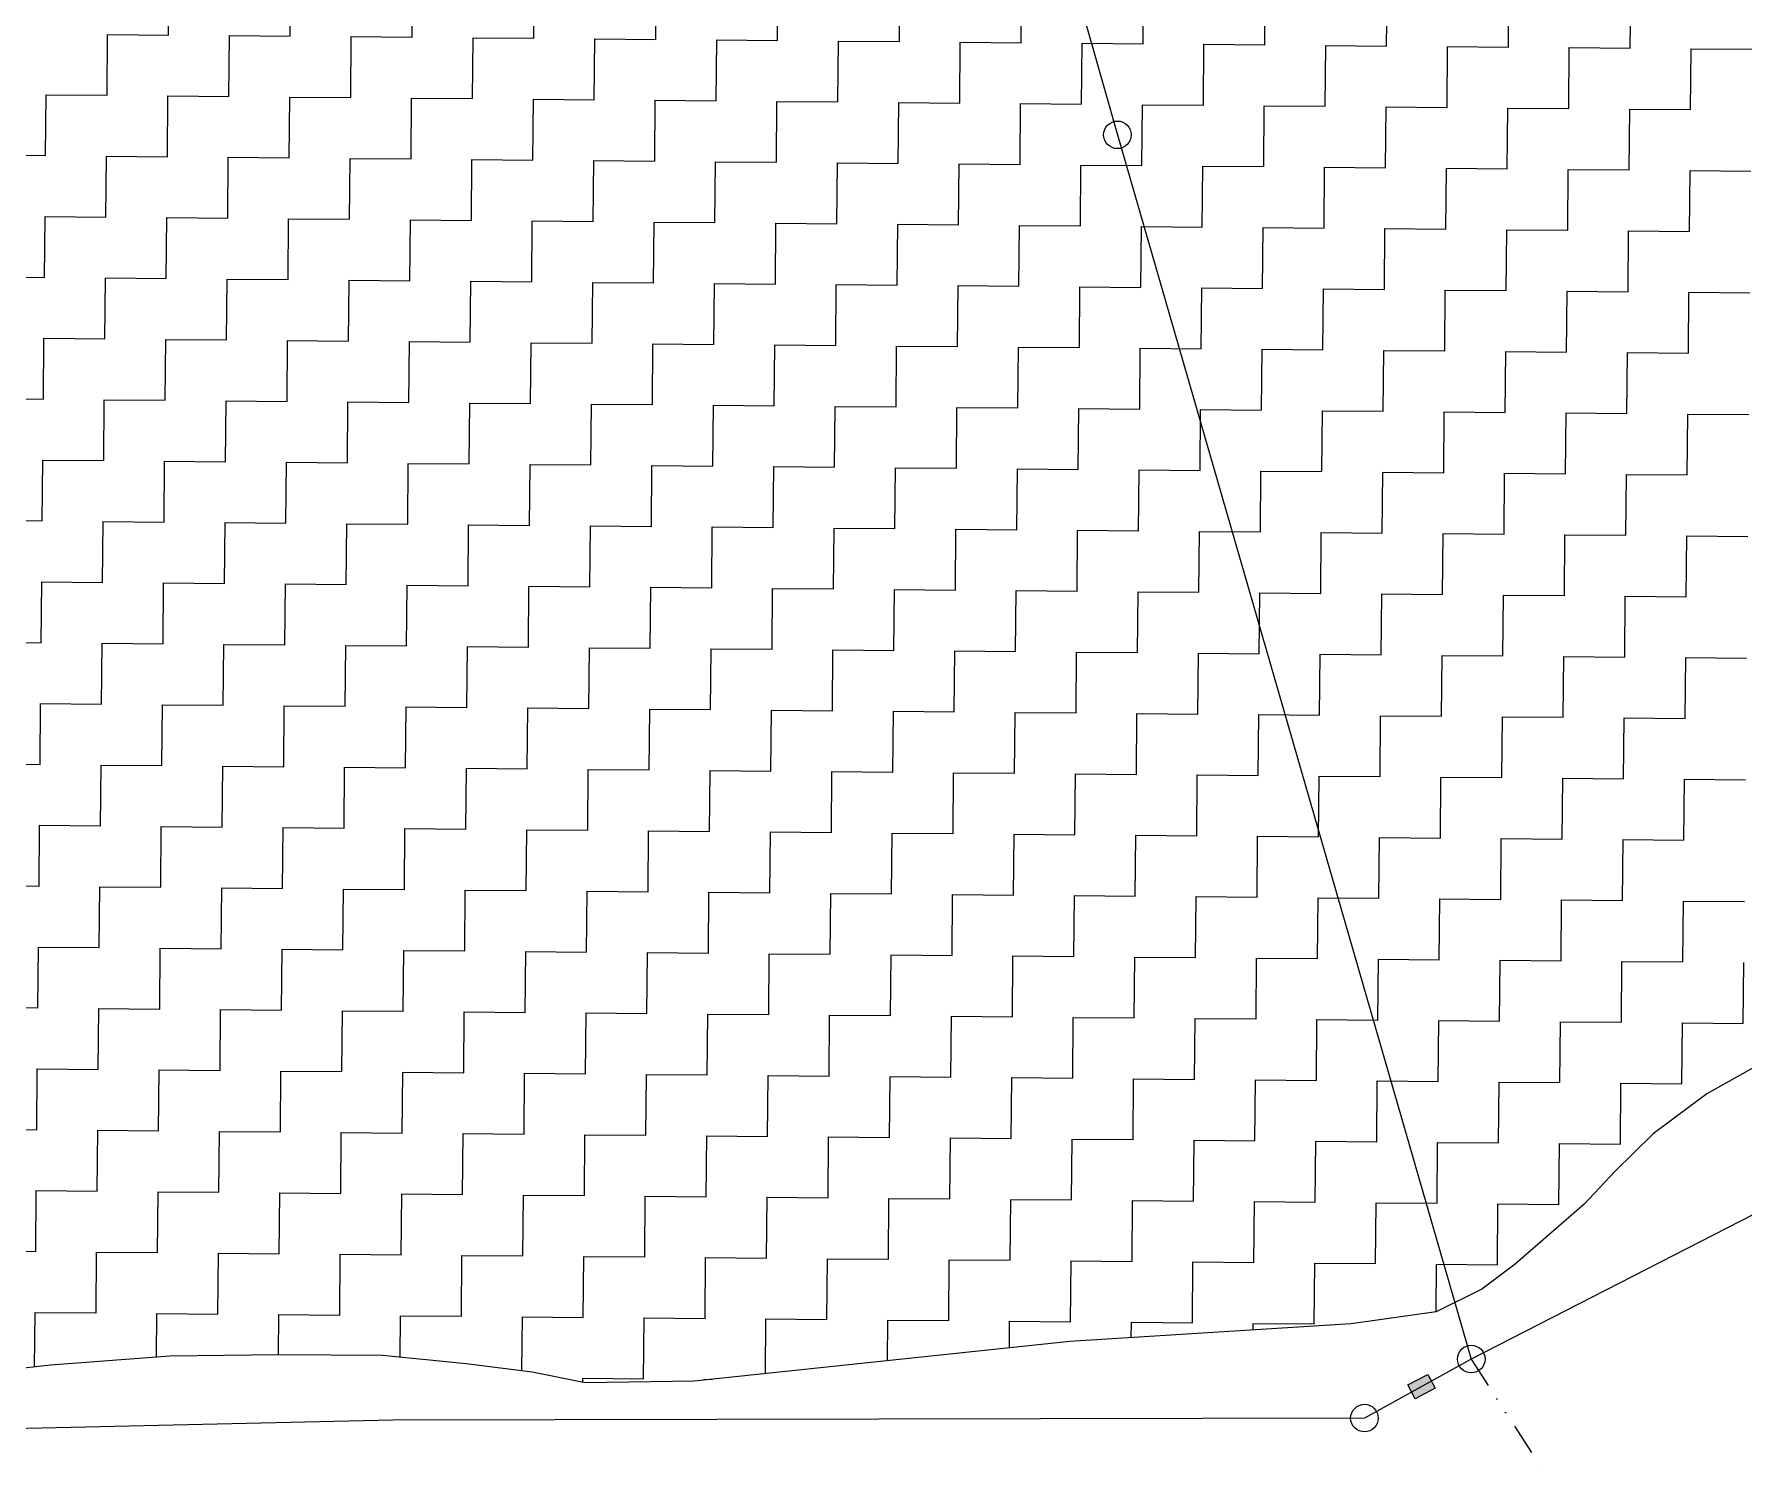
# Model space of a CAD drawing. Header units: metres. Extents: x 286188 to 288650, y 2015524 to 2018848.
# Drawn here: x 287614.8 to 287886.9, y 2015553.8 to 2015781.7 of the extents above; entities that cross this region are included whole.
import ezdxf

# ---------------------------------------------------------------- set-up
doc = ezdxf.new("R2010")
doc.units = ezdxf.units.M
doc.header["$MEASUREMENT"] = 0
doc.linetypes.add('DIVIDE', pattern=[1.25, 0.5, -0.25, 0, -0.25, 0, -0.25])
for name, color, linetype in [('POLY_HATCH', 12, 'Continuous'), ('POLY_PARCEL', 6, 'Continuous'), ('V_BOUND_LINE', 7, 'Continuous'), ('V_DIVIDE_LINE', 7, 'DIVIDE')]:
    doc.layers.add(name, color=color, linetype=linetype)

msp = doc.modelspace()

# ---------------------------------------------------------------- hatches: boundary and pattern name
msp.add_hatch(color=256).paths.add_polyline_path([(287837.77, 2015566.11), (287836.61, 2015568.32), (287833.42, 2015566.65), (287834.58, 2015564.44)])

# ---------------------------------------------------------------- linework, layer by layer
msp.add_lwpolyline([(287833.42, 2015566.65), (287836.61, 2015568.32), (287837.77, 2015566.11), (287834.58, 2015564.44)], close=True)
for centre in [(287787.2, 2015765.72), (287843.52, 2015570.76), (287826.52, 2015561.36)]:
    msp.add_circle(centre, 2.2)
at = {"layer": 'POLY_HATCH', "linetype": 'Continuous'}
for p, q in [((287636.15, 2015781.61), (287636.24, 2015791.31)), ((287655.54, 2015781.44), (287655.63, 2015791.13)), ((287674.93, 2015781.26), (287675.02, 2015790.96)), ((287694.32, 2015781.09), (287694.41, 2015790.78)), ((287713.71, 2015780.91), (287713.8, 2015790.61)), ((287733.1, 2015780.74), (287733.19, 2015790.43)), ((287752.49, 2015780.56), (287752.58, 2015790.26)), ((287771.88, 2015780.39), (287771.97, 2015790.08)), ((287791.27, 2015780.21), (287791.36, 2015789.91)), ((287810.66, 2015780.04), (287810.75, 2015789.73)), ((287830.05, 2015779.86), (287830.14, 2015789.56)), ((287849.44, 2015779.69), (287849.53, 2015789.38)), ((287868.83, 2015779.51), (287868.92, 2015789.21)), ((287626.37, 2015772.01), (287626.46, 2015781.7)), ((287626.46, 2015781.7), (287636.15, 2015781.61)), ((287645.76, 2015771.83), (287645.85, 2015781.53)), ((287645.85, 2015781.53), (287655.54, 2015781.44)), ((287665.15, 2015771.66), (287665.24, 2015781.35)), ((287665.24, 2015781.35), (287674.93, 2015781.26)), ((287684.54, 2015771.48), (287684.63, 2015781.18)), ((287684.63, 2015781.18), (287694.32, 2015781.09)), ((287703.93, 2015771.31), (287704.02, 2015781)), ((287704.02, 2015781), (287713.71, 2015780.91)), ((287723.32, 2015771.13), (287723.41, 2015780.83)), ((287723.41, 2015780.83), (287733.1, 2015780.74)), ((287742.71, 2015770.96), (287742.8, 2015780.65)), ((287742.8, 2015780.65), (287752.49, 2015780.56)), ((287762.1, 2015770.78), (287762.18, 2015780.48)), ((287762.18, 2015780.48), (287771.88, 2015780.39)), ((287781.49, 2015770.61), (287781.57, 2015780.3)), ((287781.57, 2015780.3), (287791.27, 2015780.21)), ((287800.88, 2015770.43), (287800.96, 2015780.13)), ((287800.96, 2015780.13), (287810.66, 2015780.04)), ((287820.27, 2015770.26), (287820.35, 2015779.95)), ((287820.35, 2015779.95), (287830.05, 2015779.86)), ((287839.66, 2015770.08), (287839.74, 2015779.78)), ((287839.74, 2015779.78), (287849.44, 2015779.69)), ((287859.05, 2015769.91), (287859.13, 2015779.6)), ((287859.13, 2015779.6), (287868.83, 2015779.51)), ((287878.44, 2015769.73), (287878.52, 2015779.43)), ((287878.52, 2015779.43), (287888.22, 2015779.34)), ((287616.59, 2015762.4), (287616.67, 2015772.1)), ((287616.67, 2015772.1), (287626.37, 2015772.01)), ((287635.98, 2015762.23), (287636.06, 2015771.92)), ((287636.06, 2015771.92), (287645.76, 2015771.83)), ((287655.37, 2015762.05), (287655.45, 2015771.74)), ((287655.45, 2015771.74), (287665.15, 2015771.66)), ((287674.76, 2015761.87), (287674.84, 2015771.57)), ((287674.84, 2015771.57), (287684.54, 2015771.48)), ((287694.15, 2015761.7), (287694.23, 2015771.39)), ((287694.23, 2015771.39), (287703.93, 2015771.31)), ((287713.54, 2015761.52), (287713.62, 2015771.22)), ((287713.62, 2015771.22), (287723.32, 2015771.13)), ((287732.93, 2015761.35), (287733.01, 2015771.04)), ((287733.01, 2015771.04), (287742.71, 2015770.96)), ((287752.31, 2015761.17), (287752.4, 2015770.87)), ((287752.4, 2015770.87), (287762.1, 2015770.78)), ((287771.7, 2015761), (287771.79, 2015770.69)), ((287771.79, 2015770.69), (287781.49, 2015770.61)), ((287791.09, 2015760.82), (287791.18, 2015770.52)), ((287791.18, 2015770.52), (287800.88, 2015770.43)), ((287810.48, 2015760.65), (287810.57, 2015770.34)), ((287810.57, 2015770.34), (287820.27, 2015770.26)), ((287829.87, 2015760.47), (287829.96, 2015770.17)), ((287829.96, 2015770.17), (287839.66, 2015770.08)), ((287849.26, 2015760.3), (287849.35, 2015769.99)), ((287849.35, 2015769.99), (287859.05, 2015769.91)), ((287868.65, 2015760.12), (287868.74, 2015769.82)), ((287868.74, 2015769.82), (287878.44, 2015769.73)), ((287606.89, 2015762.49), (287616.59, 2015762.4)), ((287626.19, 2015752.62), (287626.28, 2015762.31)), ((287626.28, 2015762.31), (287635.98, 2015762.23)), ((287645.58, 2015752.44), (287645.67, 2015762.14)), ((287645.67, 2015762.14), (287655.37, 2015762.05)), ((287664.97, 2015752.27), (287665.06, 2015761.96)), ((287665.06, 2015761.96), (287674.76, 2015761.87)), ((287684.36, 2015752.09), (287684.45, 2015761.79)), ((287684.45, 2015761.79), (287694.15, 2015761.7)), ((287703.75, 2015751.92), (287703.84, 2015761.61)), ((287703.84, 2015761.61), (287713.54, 2015761.52)), ((287723.14, 2015751.74), (287723.23, 2015761.44)), ((287723.23, 2015761.44), (287732.93, 2015761.35)), ((287742.53, 2015751.57), (287742.62, 2015761.26)), ((287742.62, 2015761.26), (287752.31, 2015761.17)), ((287761.92, 2015751.39), (287762.01, 2015761.09)), ((287762.01, 2015761.09), (287771.7, 2015761)), ((287781.31, 2015751.22), (287781.4, 2015760.91)), ((287781.4, 2015760.91), (287791.09, 2015760.82)), ((287800.7, 2015751.04), (287800.79, 2015760.74)), ((287800.79, 2015760.74), (287810.48, 2015760.65)), ((287820.09, 2015750.87), (287820.18, 2015760.56)), ((287820.18, 2015760.56), (287829.87, 2015760.47)), ((287839.48, 2015750.69), (287839.57, 2015760.39)), ((287839.57, 2015760.39), (287849.26, 2015760.3)), ((287858.87, 2015750.52), (287858.96, 2015760.21)), ((287858.96, 2015760.21), (287868.65, 2015760.12)), ((287878.26, 2015750.34), (287878.35, 2015760.04)), ((287878.35, 2015760.04), (287888.04, 2015759.95)), ((287616.41, 2015743.01), (287616.5, 2015752.71)), ((287616.5, 2015752.71), (287626.19, 2015752.62)), ((287635.8, 2015742.84), (287635.89, 2015752.53)), ((287635.89, 2015752.53), (287645.58, 2015752.44)), ((287655.19, 2015742.66), (287655.28, 2015752.36)), ((287655.28, 2015752.36), (287664.97, 2015752.27)), ((287674.58, 2015742.49), (287674.67, 2015752.18)), ((287674.67, 2015752.18), (287684.36, 2015752.09)), ((287693.97, 2015742.31), (287694.06, 2015752)), ((287694.06, 2015752), (287703.75, 2015751.92)), ((287713.36, 2015742.13), (287713.45, 2015751.83)), ((287713.45, 2015751.83), (287723.14, 2015751.74)), ((287732.75, 2015741.96), (287732.84, 2015751.65)), ((287732.84, 2015751.65), (287742.53, 2015751.57)), ((287752.14, 2015741.78), (287752.23, 2015751.48)), ((287752.23, 2015751.48), (287761.92, 2015751.39)), ((287771.53, 2015741.61), (287771.62, 2015751.3)), ((287771.62, 2015751.3), (287781.31, 2015751.22)), ((287790.92, 2015741.43), (287791.01, 2015751.13)), ((287791.01, 2015751.13), (287800.7, 2015751.04)), ((287810.31, 2015741.26), (287810.4, 2015750.95)), ((287810.4, 2015750.95), (287820.09, 2015750.87)), ((287829.7, 2015741.08), (287829.79, 2015750.78)), ((287829.79, 2015750.78), (287839.48, 2015750.69)), ((287849.09, 2015740.91), (287849.18, 2015750.6)), ((287849.18, 2015750.6), (287858.87, 2015750.52)), ((287868.48, 2015740.73), (287868.57, 2015750.43)), ((287868.57, 2015750.43), (287878.26, 2015750.34)), ((287606.72, 2015743.1), (287616.41, 2015743.01)), ((287626.02, 2015733.23), (287626.11, 2015742.92)), ((287626.11, 2015742.92), (287635.8, 2015742.84)), ((287645.41, 2015733.05), (287645.5, 2015742.75)), ((287645.5, 2015742.75), (287655.19, 2015742.66)), ((287664.8, 2015732.88), (287664.89, 2015742.57)), ((287664.89, 2015742.57), (287674.58, 2015742.49)), ((287684.19, 2015732.7), (287684.28, 2015742.4)), ((287684.28, 2015742.4), (287693.97, 2015742.31)), ((287703.58, 2015732.53), (287703.67, 2015742.22)), ((287703.67, 2015742.22), (287713.36, 2015742.13)), ((287722.97, 2015732.35), (287723.06, 2015742.05)), ((287723.06, 2015742.05), (287732.75, 2015741.96)), ((287742.36, 2015732.18), (287742.44, 2015741.87)), ((287742.44, 2015741.87), (287752.14, 2015741.78)), ((287761.75, 2015732), (287761.83, 2015741.7)), ((287761.83, 2015741.7), (287771.53, 2015741.61)), ((287781.14, 2015731.83), (287781.22, 2015741.52)), ((287781.22, 2015741.52), (287790.92, 2015741.43)), ((287800.53, 2015731.65), (287800.61, 2015741.35)), ((287800.61, 2015741.35), (287810.31, 2015741.26)), ((287819.92, 2015731.48), (287820, 2015741.17)), ((287820, 2015741.17), (287829.7, 2015741.08)), ((287839.31, 2015731.3), (287839.39, 2015741)), ((287839.39, 2015741), (287849.09, 2015740.91)), ((287858.7, 2015731.13), (287858.78, 2015740.82)), ((287858.78, 2015740.82), (287868.48, 2015740.73)), ((287878.09, 2015730.95), (287878.17, 2015740.65)), ((287878.17, 2015740.65), (287887.87, 2015740.56)), ((287616.24, 2015723.62), (287616.32, 2015733.32)), ((287616.32, 2015733.32), (287626.02, 2015733.23)), ((287635.63, 2015723.45), (287635.71, 2015733.14)), ((287635.71, 2015733.14), (287645.41, 2015733.05)), ((287655.02, 2015723.27), (287655.1, 2015732.97)), ((287655.1, 2015732.97), (287664.8, 2015732.88)), ((287674.41, 2015723.1), (287674.49, 2015732.79)), ((287674.49, 2015732.79), (287684.19, 2015732.7)), ((287693.8, 2015722.92), (287693.88, 2015732.62)), ((287693.88, 2015732.62), (287703.58, 2015732.53)), ((287713.19, 2015722.75), (287713.27, 2015732.44)), ((287713.27, 2015732.44), (287722.97, 2015732.35)), ((287732.57, 2015722.57), (287732.66, 2015732.26)), ((287732.66, 2015732.26), (287742.36, 2015732.18)), ((287751.96, 2015722.4), (287752.05, 2015732.09)), ((287752.05, 2015732.09), (287761.75, 2015732)), ((287771.35, 2015722.22), (287771.44, 2015731.91)), ((287771.44, 2015731.91), (287781.14, 2015731.83)), ((287790.74, 2015722.04), (287790.83, 2015731.74)), ((287790.83, 2015731.74), (287800.53, 2015731.65)), ((287810.13, 2015721.87), (287810.22, 2015731.56)), ((287810.22, 2015731.56), (287819.92, 2015731.48)), ((287829.52, 2015721.69), (287829.61, 2015731.39)), ((287829.61, 2015731.39), (287839.31, 2015731.3)), ((287848.91, 2015721.52), (287849, 2015731.21)), ((287849, 2015731.21), (287858.7, 2015731.13)), ((287868.3, 2015721.34), (287868.39, 2015731.04)), ((287868.39, 2015731.04), (287878.09, 2015730.95)), ((287606.54, 2015723.71), (287616.24, 2015723.62)), ((287625.84, 2015713.84), (287625.93, 2015723.53)), ((287625.93, 2015723.53), (287635.63, 2015723.45)), ((287645.23, 2015713.66), (287645.32, 2015723.36)), ((287645.32, 2015723.36), (287655.02, 2015723.27)), ((287664.62, 2015713.49), (287664.71, 2015723.18)), ((287664.71, 2015723.18), (287674.41, 2015723.1)), ((287684.01, 2015713.31), (287684.1, 2015723.01)), ((287684.1, 2015723.01), (287693.8, 2015722.92)), ((287703.4, 2015713.14), (287703.49, 2015722.83)), ((287703.49, 2015722.83), (287713.19, 2015722.75)), ((287722.79, 2015712.96), (287722.88, 2015722.66)), ((287722.88, 2015722.66), (287732.57, 2015722.57)), ((287742.18, 2015712.79), (287742.27, 2015722.48)), ((287742.27, 2015722.48), (287751.96, 2015722.4)), ((287761.57, 2015712.61), (287761.66, 2015722.31)), ((287761.66, 2015722.31), (287771.35, 2015722.22)), ((287780.96, 2015712.44), (287781.05, 2015722.13)), ((287781.05, 2015722.13), (287790.74, 2015722.04)), ((287800.35, 2015712.26), (287800.44, 2015721.96)), ((287800.44, 2015721.96), (287810.13, 2015721.87)), ((287819.74, 2015712.09), (287819.83, 2015721.78)), ((287819.83, 2015721.78), (287829.52, 2015721.69)), ((287839.13, 2015711.91), (287839.22, 2015721.61)), ((287839.22, 2015721.61), (287848.91, 2015721.52)), ((287858.52, 2015711.74), (287858.61, 2015721.43)), ((287858.61, 2015721.43), (287868.3, 2015721.34)), ((287877.91, 2015711.56), (287878, 2015721.26)), ((287878, 2015721.26), (287887.69, 2015721.17)), ((287616.06, 2015704.23), (287616.15, 2015713.93)), ((287616.15, 2015713.93), (287625.84, 2015713.84)), ((287635.45, 2015704.06), (287635.54, 2015713.75)), ((287635.54, 2015713.75), (287645.23, 2015713.66)), ((287654.84, 2015703.88), (287654.93, 2015713.58)), ((287654.93, 2015713.58), (287664.62, 2015713.49)), ((287674.23, 2015703.71), (287674.32, 2015713.4)), ((287674.32, 2015713.4), (287684.01, 2015713.31)), ((287693.62, 2015703.53), (287693.71, 2015713.23)), ((287693.71, 2015713.23), (287703.4, 2015713.14)), ((287713.01, 2015703.36), (287713.1, 2015713.05)), ((287713.1, 2015713.05), (287722.79, 2015712.96)), ((287732.4, 2015703.18), (287732.49, 2015712.88)), ((287732.49, 2015712.88), (287742.18, 2015712.79)), ((287751.79, 2015703.01), (287751.88, 2015712.7)), ((287751.88, 2015712.7), (287761.57, 2015712.61)), ((287771.18, 2015702.83), (287771.27, 2015712.53)), ((287771.27, 2015712.53), (287780.96, 2015712.44)), ((287790.57, 2015702.66), (287790.66, 2015712.35)), ((287790.66, 2015712.35), (287800.35, 2015712.26)), ((287809.96, 2015702.48), (287810.05, 2015712.17)), ((287810.05, 2015712.17), (287819.74, 2015712.09)), ((287829.35, 2015702.3), (287829.44, 2015712)), ((287829.44, 2015712), (287839.13, 2015711.91)), ((287848.74, 2015702.13), (287848.83, 2015711.82)), ((287848.83, 2015711.82), (287858.52, 2015711.74)), ((287868.13, 2015701.95), (287868.22, 2015711.65)), ((287868.22, 2015711.65), (287877.91, 2015711.56)), ((287606.37, 2015704.32), (287616.06, 2015704.23)), ((287625.67, 2015694.45), (287625.76, 2015704.14)), ((287625.76, 2015704.14), (287635.45, 2015704.06)), ((287645.06, 2015694.27), (287645.15, 2015703.97)), ((287645.15, 2015703.97), (287654.84, 2015703.88)), ((287664.45, 2015694.1), (287664.54, 2015703.79)), ((287664.54, 2015703.79), (287674.23, 2015703.71)), ((287683.84, 2015693.92), (287683.93, 2015703.62)), ((287683.93, 2015703.62), (287693.62, 2015703.53)), ((287703.23, 2015693.75), (287703.32, 2015703.44)), ((287703.32, 2015703.44), (287713.01, 2015703.36)), ((287722.62, 2015693.57), (287722.7, 2015703.27)), ((287722.7, 2015703.27), (287732.4, 2015703.18)), ((287742.01, 2015693.4), (287742.09, 2015703.09)), ((287742.09, 2015703.09), (287751.79, 2015703.01)), ((287761.4, 2015693.22), (287761.48, 2015702.92)), ((287761.48, 2015702.92), (287771.18, 2015702.83)), ((287780.79, 2015693.05), (287780.87, 2015702.74)), ((287780.87, 2015702.74), (287790.57, 2015702.66)), ((287800.18, 2015692.87), (287800.26, 2015702.57)), ((287800.26, 2015702.57), (287809.96, 2015702.48)), ((287819.57, 2015692.7), (287819.65, 2015702.39)), ((287819.65, 2015702.39), (287829.35, 2015702.3)), ((287838.96, 2015692.52), (287839.04, 2015702.22)), ((287839.04, 2015702.22), (287848.74, 2015702.13)), ((287858.35, 2015692.35), (287858.43, 2015702.04)), ((287858.43, 2015702.04), (287868.13, 2015701.95)), ((287877.73, 2015692.17), (287877.82, 2015701.87)), ((287877.82, 2015701.87), (287887.52, 2015701.78)), ((287615.89, 2015684.84), (287615.97, 2015694.54)), ((287615.97, 2015694.54), (287625.67, 2015694.45)), ((287635.28, 2015684.67), (287635.36, 2015694.36)), ((287635.36, 2015694.36), (287645.06, 2015694.27)), ((287654.67, 2015684.49), (287654.75, 2015694.19)), ((287654.75, 2015694.19), (287664.45, 2015694.1)), ((287674.06, 2015684.32), (287674.14, 2015694.01)), ((287674.14, 2015694.01), (287683.84, 2015693.92)), ((287693.45, 2015684.14), (287693.53, 2015693.84)), ((287693.53, 2015693.84), (287703.23, 2015693.75)), ((287712.83, 2015683.97), (287712.92, 2015693.66)), ((287712.92, 2015693.66), (287722.62, 2015693.57)), ((287732.22, 2015683.79), (287732.31, 2015693.49)), ((287732.31, 2015693.49), (287742.01, 2015693.4)), ((287751.61, 2015683.62), (287751.7, 2015693.31)), ((287751.7, 2015693.31), (287761.4, 2015693.22)), ((287771, 2015683.44), (287771.09, 2015693.14)), ((287771.09, 2015693.14), (287780.79, 2015693.05)), ((287790.39, 2015683.27), (287790.48, 2015692.96)), ((287790.48, 2015692.96), (287800.18, 2015692.87)), ((287809.78, 2015683.09), (287809.87, 2015692.79)), ((287809.87, 2015692.79), (287819.57, 2015692.7)), ((287829.17, 2015682.92), (287829.26, 2015692.61)), ((287829.26, 2015692.61), (287838.96, 2015692.52)), ((287848.56, 2015682.74), (287848.65, 2015692.43)), ((287848.65, 2015692.43), (287858.35, 2015692.35)), ((287867.95, 2015682.56), (287868.04, 2015692.26)), ((287868.04, 2015692.26), (287877.73, 2015692.17)), ((287606.19, 2015684.93), (287615.89, 2015684.84)), ((287625.49, 2015675.06), (287625.58, 2015684.75)), ((287625.58, 2015684.75), (287635.28, 2015684.67)), ((287644.88, 2015674.88), (287644.97, 2015684.58)), ((287644.97, 2015684.58), (287654.67, 2015684.49)), ((287664.27, 2015674.71), (287664.36, 2015684.4)), ((287664.36, 2015684.4), (287674.06, 2015684.32)), ((287683.66, 2015674.53), (287683.75, 2015684.23)), ((287683.75, 2015684.23), (287693.45, 2015684.14)), ((287703.05, 2015674.36), (287703.14, 2015684.05)), ((287703.14, 2015684.05), (287712.83, 2015683.97)), ((287722.44, 2015674.18), (287722.53, 2015683.88)), ((287722.53, 2015683.88), (287732.22, 2015683.79)), ((287741.83, 2015674.01), (287741.92, 2015683.7)), ((287741.92, 2015683.7), (287751.61, 2015683.62)), ((287761.22, 2015673.83), (287761.31, 2015683.53)), ((287761.31, 2015683.53), (287771, 2015683.44)), ((287780.61, 2015673.66), (287780.7, 2015683.35)), ((287780.7, 2015683.35), (287790.39, 2015683.27)), ((287800, 2015673.48), (287800.09, 2015683.18)), ((287800.09, 2015683.18), (287809.78, 2015683.09)), ((287819.39, 2015673.31), (287819.48, 2015683)), ((287819.48, 2015683), (287829.17, 2015682.92)), ((287838.78, 2015673.13), (287838.87, 2015682.83)), ((287838.87, 2015682.83), (287848.56, 2015682.74)), ((287858.17, 2015672.96), (287858.26, 2015682.65)), ((287858.26, 2015682.65), (287867.95, 2015682.56)), ((287877.56, 2015672.78), (287877.65, 2015682.48)), ((287877.65, 2015682.48), (287887.34, 2015682.39)), ((287615.71, 2015665.45), (287615.8, 2015675.15)), ((287615.8, 2015675.15), (287625.49, 2015675.06)), ((287635.1, 2015665.28), (287635.19, 2015674.97)), ((287635.19, 2015674.97), (287644.88, 2015674.88)), ((287654.49, 2015665.1), (287654.58, 2015674.8)), ((287654.58, 2015674.8), (287664.27, 2015674.71)), ((287673.88, 2015664.93), (287673.97, 2015674.62)), ((287673.97, 2015674.62), (287683.66, 2015674.53)), ((287693.27, 2015664.75), (287693.36, 2015674.45)), ((287693.36, 2015674.45), (287703.05, 2015674.36)), ((287712.66, 2015664.58), (287712.75, 2015674.27)), ((287712.75, 2015674.27), (287722.44, 2015674.18)), ((287732.05, 2015664.4), (287732.14, 2015674.1)), ((287732.14, 2015674.1), (287741.83, 2015674.01)), ((287751.44, 2015664.23), (287751.53, 2015673.92)), ((287751.53, 2015673.92), (287761.22, 2015673.83)), ((287770.83, 2015664.05), (287770.92, 2015673.75)), ((287770.92, 2015673.75), (287780.61, 2015673.66)), ((287790.22, 2015663.88), (287790.31, 2015673.57)), ((287790.31, 2015673.57), (287800, 2015673.48)), ((287809.61, 2015663.7), (287809.7, 2015673.4)), ((287809.7, 2015673.4), (287819.39, 2015673.31)), ((287829, 2015663.53), (287829.09, 2015673.22)), ((287829.09, 2015673.22), (287838.78, 2015673.13)), ((287848.39, 2015663.35), (287848.48, 2015673.05)), ((287848.48, 2015673.05), (287858.17, 2015672.96)), ((287867.78, 2015663.18), (287867.86, 2015672.87)), ((287867.86, 2015672.87), (287877.56, 2015672.78)), ((287606.02, 2015665.54), (287615.71, 2015665.45)), ((287625.32, 2015655.67), (287625.41, 2015665.36)), ((287625.41, 2015665.36), (287635.1, 2015665.28)), ((287644.71, 2015655.49), (287644.8, 2015665.19)), ((287644.8, 2015665.19), (287654.49, 2015665.1)), ((287664.1, 2015655.32), (287664.19, 2015665.01)), ((287664.19, 2015665.01), (287673.88, 2015664.93)), ((287683.49, 2015655.14), (287683.58, 2015664.84)), ((287683.58, 2015664.84), (287693.27, 2015664.75)), ((287702.88, 2015654.97), (287702.96, 2015664.66)), ((287702.96, 2015664.66), (287712.66, 2015664.58)), ((287722.27, 2015654.79), (287722.35, 2015664.49)), ((287722.35, 2015664.49), (287732.05, 2015664.4)), ((287741.66, 2015654.62), (287741.74, 2015664.31)), ((287741.74, 2015664.31), (287751.44, 2015664.23)), ((287761.05, 2015654.44), (287761.13, 2015664.14)), ((287761.13, 2015664.14), (287770.83, 2015664.05)), ((287780.44, 2015654.27), (287780.52, 2015663.96)), ((287780.52, 2015663.96), (287790.22, 2015663.88)), ((287799.83, 2015654.09), (287799.91, 2015663.79)), ((287799.91, 2015663.79), (287809.61, 2015663.7)), ((287819.22, 2015653.92), (287819.3, 2015663.61)), ((287819.3, 2015663.61), (287829, 2015663.53)), ((287838.61, 2015653.74), (287838.69, 2015663.44)), ((287838.69, 2015663.44), (287848.39, 2015663.35)), ((287857.99, 2015653.57), (287858.08, 2015663.26)), ((287858.08, 2015663.26), (287867.78, 2015663.18)), ((287877.38, 2015653.39), (287877.47, 2015663.09)), ((287877.47, 2015663.09), (287887.17, 2015663)), ((287615.54, 2015646.06), (287615.62, 2015655.76)), ((287615.62, 2015655.76), (287625.32, 2015655.67)), ((287634.93, 2015645.89), (287635.01, 2015655.58)), ((287635.01, 2015655.58), (287644.71, 2015655.49)), ((287654.32, 2015645.71), (287654.4, 2015655.41)), ((287654.4, 2015655.41), (287664.1, 2015655.32)), ((287673.71, 2015645.54), (287673.79, 2015655.23)), ((287673.79, 2015655.23), (287683.49, 2015655.14)), ((287693.09, 2015645.36), (287693.18, 2015655.06)), ((287693.18, 2015655.06), (287702.88, 2015654.97)), ((287712.48, 2015645.19), (287712.57, 2015654.88)), ((287712.57, 2015654.88), (287722.27, 2015654.79)), ((287731.87, 2015645.01), (287731.96, 2015654.71)), ((287731.96, 2015654.71), (287741.66, 2015654.62)), ((287751.26, 2015644.84), (287751.35, 2015654.53)), ((287751.35, 2015654.53), (287761.05, 2015654.44)), ((287770.65, 2015644.66), (287770.74, 2015654.36)), ((287770.74, 2015654.36), (287780.44, 2015654.27)), ((287790.04, 2015644.49), (287790.13, 2015654.18)), ((287790.13, 2015654.18), (287799.83, 2015654.09)), ((287809.43, 2015644.31), (287809.52, 2015654.01)), ((287809.52, 2015654.01), (287819.22, 2015653.92)), ((287828.82, 2015644.14), (287828.91, 2015653.83)), ((287828.91, 2015653.83), (287838.61, 2015653.74)), ((287848.21, 2015643.96), (287848.3, 2015653.66)), ((287848.3, 2015653.66), (287857.99, 2015653.57)), ((287867.6, 2015643.79), (287867.69, 2015653.48)), ((287867.69, 2015653.48), (287877.38, 2015653.39)), ((287605.84, 2015646.15), (287615.54, 2015646.06)), ((287625.14, 2015636.28), (287625.23, 2015645.97)), ((287625.23, 2015645.97), (287634.93, 2015645.89)), ((287644.53, 2015636.1), (287644.62, 2015645.8)), ((287644.62, 2015645.8), (287654.32, 2015645.71)), ((287663.92, 2015635.93), (287664.01, 2015645.62)), ((287664.01, 2015645.62), (287673.71, 2015645.54)), ((287683.31, 2015635.75), (287683.4, 2015645.45)), ((287683.4, 2015645.45), (287693.09, 2015645.36)), ((287702.7, 2015635.58), (287702.79, 2015645.27)), ((287702.79, 2015645.27), (287712.48, 2015645.19)), ((287722.09, 2015635.4), (287722.18, 2015645.1)), ((287722.18, 2015645.1), (287731.87, 2015645.01)), ((287741.48, 2015635.23), (287741.57, 2015644.92)), ((287741.57, 2015644.92), (287751.26, 2015644.84)), ((287760.87, 2015635.05), (287760.96, 2015644.75)), ((287760.96, 2015644.75), (287770.65, 2015644.66)), ((287780.26, 2015634.88), (287780.35, 2015644.57)), ((287780.35, 2015644.57), (287790.04, 2015644.49)), ((287799.65, 2015634.7), (287799.74, 2015644.4)), ((287799.74, 2015644.4), (287809.43, 2015644.31)), ((287819.04, 2015634.53), (287819.13, 2015644.22)), ((287819.13, 2015644.22), (287828.82, 2015644.14)), ((287838.43, 2015634.35), (287838.52, 2015644.05)), ((287838.52, 2015644.05), (287848.21, 2015643.96)), ((287857.82, 2015634.18), (287857.91, 2015643.87)), ((287857.91, 2015643.87), (287867.6, 2015643.79)), ((287877.21, 2015634), (287877.3, 2015643.7)), ((287877.3, 2015643.7), (287886.99, 2015643.61)), ((287615.36, 2015626.67), (287615.45, 2015636.37)), ((287615.45, 2015636.37), (287625.14, 2015636.28)), ((287634.75, 2015626.5), (287634.84, 2015636.19)), ((287634.84, 2015636.19), (287644.53, 2015636.1)), ((287654.14, 2015626.32), (287654.23, 2015636.02)), ((287654.23, 2015636.02), (287663.92, 2015635.93)), ((287673.53, 2015626.15), (287673.62, 2015635.84)), ((287673.62, 2015635.84), (287683.31, 2015635.75)), ((287692.92, 2015625.97), (287693.01, 2015635.67)), ((287693.01, 2015635.67), (287702.7, 2015635.58)), ((287712.31, 2015625.8), (287712.4, 2015635.49)), ((287712.4, 2015635.49), (287722.09, 2015635.4)), ((287731.7, 2015625.62), (287731.79, 2015635.32)), ((287731.79, 2015635.32), (287741.48, 2015635.23)), ((287751.09, 2015625.45), (287751.18, 2015635.14)), ((287751.18, 2015635.14), (287760.87, 2015635.05)), ((287770.48, 2015625.27), (287770.57, 2015634.97)), ((287770.57, 2015634.97), (287780.26, 2015634.88)), ((287789.87, 2015625.1), (287789.96, 2015634.79)), ((287789.96, 2015634.79), (287799.65, 2015634.7)), ((287809.26, 2015624.92), (287809.35, 2015634.62)), ((287809.35, 2015634.62), (287819.04, 2015634.53)), ((287828.65, 2015624.75), (287828.74, 2015634.44)), ((287828.74, 2015634.44), (287838.43, 2015634.35)), ((287848.04, 2015624.57), (287848.12, 2015634.27)), ((287848.12, 2015634.27), (287857.82, 2015634.18)), ((287867.43, 2015624.4), (287867.51, 2015634.09)), ((287867.51, 2015634.09), (287877.21, 2015634)), ((287886.82, 2015624.22), (287886.9, 2015633.92)), ((287605.67, 2015626.76), (287615.36, 2015626.67)), ((287624.97, 2015616.89), (287625.06, 2015626.59)), ((287625.06, 2015626.59), (287634.75, 2015626.5)), ((287644.36, 2015616.72), (287644.45, 2015626.41)), ((287644.45, 2015626.41), (287654.14, 2015626.32)), ((287663.75, 2015616.54), (287663.84, 2015626.23)), ((287663.84, 2015626.23), (287673.53, 2015626.15)), ((287683.14, 2015616.36), (287683.22, 2015626.06)), ((287683.22, 2015626.06), (287692.92, 2015625.97)), ((287702.53, 2015616.19), (287702.61, 2015625.88)), ((287702.61, 2015625.88), (287712.31, 2015625.8)), ((287721.92, 2015616.01), (287722, 2015625.71)), ((287722, 2015625.71), (287731.7, 2015625.62)), ((287741.31, 2015615.84), (287741.39, 2015625.53)), ((287741.39, 2015625.53), (287751.09, 2015625.45)), ((287760.7, 2015615.66), (287760.78, 2015625.36)), ((287760.78, 2015625.36), (287770.48, 2015625.27)), ((287780.09, 2015615.49), (287780.17, 2015625.18)), ((287780.17, 2015625.18), (287789.87, 2015625.1)), ((287799.48, 2015615.31), (287799.56, 2015625.01)), ((287799.56, 2015625.01), (287809.26, 2015624.92)), ((287818.87, 2015615.14), (287818.95, 2015624.83)), ((287818.95, 2015624.83), (287828.65, 2015624.75)), ((287838.25, 2015614.96), (287838.34, 2015624.66)), ((287838.34, 2015624.66), (287848.04, 2015624.57)), ((287857.64, 2015614.79), (287857.73, 2015624.48)), ((287857.73, 2015624.48), (287867.43, 2015624.4)), ((287877.03, 2015614.61), (287877.12, 2015624.31)), ((287877.12, 2015624.31), (287886.82, 2015624.22)), ((287615.19, 2015607.28), (287615.27, 2015616.98)), ((287615.27, 2015616.98), (287624.97, 2015616.89)), ((287634.58, 2015607.11), (287634.66, 2015616.8)), ((287634.66, 2015616.8), (287644.36, 2015616.72)), ((287653.97, 2015606.93), (287654.05, 2015616.63)), ((287654.05, 2015616.63), (287663.75, 2015616.54)), ((287673.35, 2015606.76), (287673.44, 2015616.45)), ((287673.44, 2015616.45), (287683.14, 2015616.36)), ((287692.74, 2015606.58), (287692.83, 2015616.28)), ((287692.83, 2015616.28), (287702.53, 2015616.19)), ((287712.13, 2015606.41), (287712.22, 2015616.1)), ((287712.22, 2015616.1), (287721.92, 2015616.01)), ((287731.52, 2015606.23), (287731.61, 2015615.93)), ((287731.61, 2015615.93), (287741.31, 2015615.84)), ((287750.91, 2015606.06), (287751, 2015615.75)), ((287751, 2015615.75), (287760.7, 2015615.66)), ((287770.3, 2015605.88), (287770.39, 2015615.58)), ((287770.39, 2015615.58), (287780.09, 2015615.49)), ((287789.69, 2015605.71), (287789.78, 2015615.4)), ((287789.78, 2015615.4), (287799.48, 2015615.31)), ((287809.08, 2015605.53), (287809.17, 2015615.23)), ((287809.17, 2015615.23), (287818.87, 2015615.14)), ((287828.47, 2015605.36), (287828.56, 2015615.05)), ((287828.56, 2015615.05), (287838.25, 2015614.96)), ((287847.86, 2015605.18), (287847.95, 2015614.88)), ((287847.95, 2015614.88), (287857.64, 2015614.79)), ((287867.25, 2015605.01), (287867.34, 2015614.7)), ((287867.34, 2015614.7), (287877.03, 2015614.61)), ((287605.49, 2015607.37), (287615.19, 2015607.28)), ((287624.79, 2015597.5), (287624.88, 2015607.2)), ((287624.88, 2015607.2), (287634.58, 2015607.11)), ((287644.18, 2015597.33), (287644.27, 2015607.02)), ((287644.27, 2015607.02), (287653.97, 2015606.93)), ((287663.57, 2015597.15), (287663.66, 2015606.85)), ((287663.66, 2015606.85), (287673.35, 2015606.76)), ((287682.96, 2015596.98), (287683.05, 2015606.67)), ((287683.05, 2015606.67), (287692.74, 2015606.58)), ((287702.35, 2015596.8), (287702.44, 2015606.49)), ((287702.44, 2015606.49), (287712.13, 2015606.41)), ((287721.74, 2015596.62), (287721.83, 2015606.32)), ((287721.83, 2015606.32), (287731.52, 2015606.23)), ((287741.13, 2015596.45), (287741.22, 2015606.14)), ((287741.22, 2015606.14), (287750.91, 2015606.06)), ((287760.52, 2015596.27), (287760.61, 2015605.97)), ((287760.61, 2015605.97), (287770.3, 2015605.88)), ((287779.91, 2015596.1), (287780, 2015605.79)), ((287780, 2015605.79), (287789.69, 2015605.71)), ((287799.3, 2015595.92), (287799.39, 2015605.62)), ((287799.39, 2015605.62), (287809.08, 2015605.53)), ((287818.69, 2015595.75), (287818.78, 2015605.44)), ((287818.78, 2015605.44), (287828.47, 2015605.36)), ((287838.08, 2015595.57), (287838.17, 2015605.27)), ((287838.17, 2015605.27), (287847.86, 2015605.18)), ((287857.47, 2015595.4), (287857.56, 2015605.09)), ((287857.56, 2015605.09), (287867.25, 2015605.01)), ((287615.01, 2015587.89), (287615.1, 2015597.59)), ((287615.1, 2015597.59), (287624.79, 2015597.5)), ((287634.4, 2015587.72), (287634.49, 2015597.41)), ((287634.49, 2015597.41), (287644.18, 2015597.33)), ((287653.79, 2015587.54), (287653.88, 2015597.24)), ((287653.88, 2015597.24), (287663.57, 2015597.15)), ((287673.18, 2015587.37), (287673.27, 2015597.06)), ((287673.27, 2015597.06), (287682.96, 2015596.98)), ((287692.57, 2015587.19), (287692.66, 2015596.89)), ((287692.66, 2015596.89), (287702.35, 2015596.8)), ((287711.96, 2015587.02), (287712.05, 2015596.71)), ((287712.05, 2015596.71), (287721.74, 2015596.62)), ((287731.35, 2015586.84), (287731.44, 2015596.54)), ((287731.44, 2015596.54), (287741.13, 2015596.45)), ((287750.74, 2015586.67), (287750.83, 2015596.36)), ((287750.83, 2015596.36), (287760.52, 2015596.27)), ((287770.13, 2015586.49), (287770.22, 2015596.19)), ((287770.22, 2015596.19), (287779.91, 2015596.1)), ((287789.52, 2015586.32), (287789.61, 2015596.01)), ((287789.61, 2015596.01), (287799.3, 2015595.92)), ((287808.91, 2015586.14), (287809, 2015595.84)), ((287809, 2015595.84), (287818.69, 2015595.75)), ((287828.3, 2015585.97), (287828.38, 2015595.66)), ((287828.38, 2015595.66), (287838.08, 2015595.57)), ((287847.69, 2015585.79), (287847.77, 2015595.49)), ((287847.77, 2015595.49), (287857.47, 2015595.4)), ((287605.32, 2015587.98), (287615.01, 2015587.89)), ((287624.62, 2015578.11), (287624.71, 2015587.81)), ((287624.71, 2015587.81), (287634.4, 2015587.72)), ((287644.01, 2015577.94), (287644.1, 2015587.63)), ((287644.1, 2015587.63), (287653.79, 2015587.54)), ((287663.4, 2015577.76), (287663.48, 2015587.46)), ((287663.48, 2015587.46), (287673.18, 2015587.37)), ((287682.79, 2015577.59), (287682.87, 2015587.28)), ((287682.87, 2015587.28), (287692.57, 2015587.19)), ((287702.18, 2015577.41), (287702.26, 2015587.11)), ((287702.26, 2015587.11), (287711.96, 2015587.02)), ((287721.57, 2015577.24), (287721.65, 2015586.93)), ((287721.65, 2015586.93), (287731.35, 2015586.84)), ((287740.96, 2015577.06), (287741.04, 2015586.75)), ((287741.04, 2015586.75), (287750.74, 2015586.67)), ((287760.35, 2015576.88), (287760.43, 2015586.58)), ((287760.43, 2015586.58), (287770.13, 2015586.49)), ((287779.74, 2015576.71), (287779.82, 2015586.4)), ((287779.82, 2015586.4), (287789.52, 2015586.32)), ((287799.13, 2015576.53), (287799.21, 2015586.23)), ((287799.21, 2015586.23), (287808.91, 2015586.14)), ((287818.51, 2015576.36), (287818.6, 2015586.05)), ((287818.6, 2015586.05), (287828.3, 2015585.97)), ((287837.92, 2015578.31), (287837.99, 2015585.88)), ((287837.99, 2015585.88), (287847.69, 2015585.79)), ((287614.84, 2015569.48), (287614.92, 2015578.2)), ((287614.92, 2015578.2), (287624.62, 2015578.11)), ((287634.25, 2015571.05), (287634.31, 2015578.02)), ((287634.31, 2015578.02), (287644.01, 2015577.94)), ((287653.64, 2015571.45), (287653.7, 2015577.85)), ((287653.7, 2015577.85), (287663.4, 2015577.76)), ((287673.03, 2015571.03), (287673.09, 2015577.67)), ((287673.09, 2015577.67), (287682.79, 2015577.59)), ((287692.4, 2015568.87), (287692.48, 2015577.5)), ((287692.48, 2015577.5), (287702.18, 2015577.41)), ((287711.78, 2015567.63), (287711.87, 2015577.32)), ((287711.87, 2015577.32), (287721.57, 2015577.24)), ((287731.18, 2015568.43), (287731.26, 2015577.15)), ((287731.26, 2015577.15), (287740.96, 2015577.06)), ((287750.59, 2015570.48), (287750.65, 2015576.97)), ((287750.65, 2015576.97), (287760.35, 2015576.88)), ((287770, 2015572.53), (287770.04, 2015576.8)), ((287770.04, 2015576.8), (287779.74, 2015576.71)), ((287789.41, 2015574.16), (287789.43, 2015576.62)), ((287789.43, 2015576.62), (287799.13, 2015576.53)), ((287808.81, 2015575.38), (287808.82, 2015576.45)), ((287808.82, 2015576.45), (287818.51, 2015576.36)), ((287702.08, 2015567.06), (287702.09, 2015567.72)), ((287702.09, 2015567.72), (287711.78, 2015567.63)), ((287721.48, 2015567.54), (287722.68, 2015567.53)), ((287721.48, 2015567.4), (287721.48, 2015567.54))]:
    msp.add_line(p, q, dxfattribs=at)
at = {"layer": 'POLY_HATCH'}
for p, q in [((287892.36, 2015619.35), (287881.01, 2015613)), ((287881.01, 2015613), (287872.48, 2015606.63)), ((287872.48, 2015606.63), (287866.37, 2015600.63)), ((287866.37, 2015600.63), (287861.48, 2015595.43)), ((287861.48, 2015595.43), (287850.5, 2015585.86)), ((287850.5, 2015585.86), (287845.22, 2015581.87)), ((287845.22, 2015581.87), (287837.93, 2015578.31)), ((287837.93, 2015578.31), (287824.41, 2015576.36)), ((287824.41, 2015576.36), (287779.6, 2015573.54)), ((287653.7, 2015571.45), (287636.34, 2015571.21)), ((287670.24, 2015571.31), (287653.7, 2015571.45)), ((287779.6, 2015573.54), (287719.83, 2015567.23)), ((287617.37, 2015569.77), (287600.81, 2015567.9)), ((287636.34, 2015571.21), (287617.37, 2015569.77)), ((287683.54, 2015569.98), (287670.24, 2015571.31)), ((287694.02, 2015568.67), (287683.54, 2015569.98)), ((287702.48, 2015566.98), (287694.02, 2015568.67)), ((287719.83, 2015567.23), (287702.48, 2015566.98))]:
    msp.add_line(p, q, dxfattribs=at)
at = {"layer": 'POLY_PARCEL'}
for p, q in [((287769.79, 2015827.41), (287787.2, 2015765.72)), ((287787.2, 2015765.72), (287843.52, 2015570.76))]:
    msp.add_line(p, q, dxfattribs=at)
at = {"layer": 'V_BOUND_LINE'}
for p, q in [((288016.41, 2015659.37), (287843.52, 2015570.76)), ((287843.52, 2015570.76), (287826.52, 2015561.36)), ((287671.86, 2015561.06), (287470.11, 2015556.33)), ((287826.52, 2015561.36), (287671.86, 2015561.06))]:
    msp.add_line(p, q, dxfattribs=at)
at = {"layer": 'V_DIVIDE_LINE', "ltscale": 10}
msp.add_line((287843.52, 2015570.76), (287854.45, 2015553.76), dxfattribs=at)

doc.saveas('drawing.dxf')
